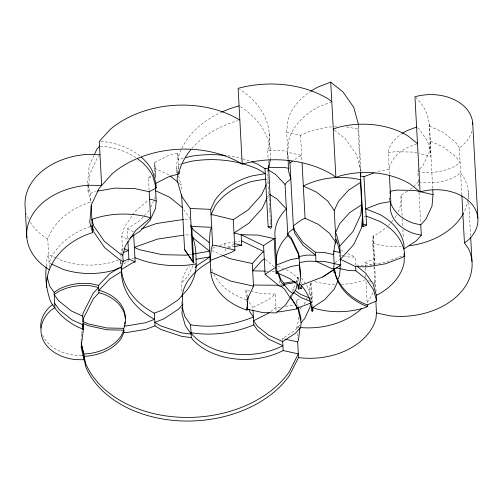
<?xml version="1.0" encoding="UTF-8"?>
<svg xmlns="http://www.w3.org/2000/svg" width="503" height="503" viewBox="0 0 503 503"><rect width="100%" height="100%" fill="white"/><g stroke="black" fill="none" stroke-linecap="round" stroke-linejoin="round"><path stroke-width="0.38" stroke-dasharray="2.52 1.89" d="M407.461 191.121L401.042 195.353L400.922 203.482A64.459 46.521 -3.1 0 1 397.137 213.97M46.32 266.037L47.068 257.781L48.602 254.48L56.305 258.001M49.307 267.464L47.76 239C54.55 220.201 72.489 207.764 90.955 201.91L88.1 191.612L88.578 186.324M88.647 185.569L89.679 174.252L97.4 157.615L98.953 155.892M154.836 175.742L154.427 168.197L154.761 162.419L167.883 155.741L177.836 153.044L178.722 169.297M155.314 176.515L154.905 162.953M155.131 196.591L154.999 198.031L153.698 200.842M176.723 172.768L176.471 168.109L177.836 153.044M177.716 172.975L178.471 164.688L181.35 163.903M182.08 291.407C180.043 282.284 183.532 273.047 189.342 266.106M181.445 304.397L181.728 301.322M288.137 159.118L286.672 132.019L287.697 120.714A71.715 51.759 -3.1 0 1 310.1 91.716M287.817 159.036L287.766 152.195L301.662 155.465L298.197 156.967L293.482 160.426M310.294 283.145L309.389 293.117L308.748 294.5M310.76 299.97L311.25 294.601L309.049 295.437M334.105 244.106L334.25 242.559M360.274 171.309L357.985 129.013L358.35 124.933M373.276 236.724L374.509 259.403L373.924 265.81L372.698 243.125L373.075 235.989L375.816 234.8A64.459 46.521 -3.1 0 0 386.725 227.004M374.697 283.969L374.829 282.497L371.384 281.743M389.322 174.095L388.316 151.24A43.503 31.4 -3.1 0 1 401.69 133.792M389.812 200.772L389.85 195.617M432.693 188.38L429.317 126.039C429.097 115.338 423.545 105.039 416.006 97.632M429.505 123.977L430.952 156.27L418.886 153.402M81.706 334.187L80.876 342.241M81.807 333.414L82.203 330.314M298.656 317.248L297.587 325.623L296.858 327.069L296.984 329.415M122.613 251.443L121.801 236.492L124.329 227.255L132.107 215.649M120.953 265.282L121.311 262.025M296.154 282.623L297.594 277.373L299.461 277.059M286.245 269.847L289.697 271.425L298.461 278.423L297.782 280.894L295.481 281.284M94.042 155.308L89.213 165.701L87.635 183.061L90.49 193.359L91.037 203.426M150.768 207.154L153.371 201.54M193.001 265.54L188.241 275.789L181.627 283.114M266.577 184.129L268.174 180.69L265.571 179.106M267.3 197.446L268.891 194.007M304.246 304.189L305.855 300.725M306.176 300.033L307.138 297.958M132.541 215.007L134.703 211.782L148.404 200.144M293.016 291.954L292.853 288.885L295.538 284.88M290.118 296.273L291.771 293.802M148.963 210.512L139.897 220.547L127.246 228.89L127.806 239.239L121.801 236.492M419.414 169.473L417.848 171.209L418.131 176.396M419.936 168.895L423.067 165.424L429.084 152.466L430.128 141.003L444.224 147.448L456.127 156.955L460.094 162.67L454.272 166.506A43.503 31.4 -3.1 0 1 421.64 172.039L418.603 171.372M300.102 309.112L301.536 307.522M418.408 181.583L413.233 187.311L410.027 189.43M299.914 325.039L295.292 330.157L282.523 338.576L282.648 340.864M149.114 190.241L148.423 177.471L151.548 175.685M276.059 310.263L275.185 294.041L268.935 299.354L252.864 307.522L252.984 309.697M270.784 311.634L275.902 307.283L281.102 307.107M127.806 239.239L129.705 237.988M233.939 243.999L231.361 245.703L227.853 247.042M461.848 194.994L459.283 147.7L461.999 145.914A43.503 31.4 -3.1 0 0 471.952 131.069M334.96 262.692L339.821 259.485M123.782 263.824L129.089 260.504M286.672 132.019L300.568 135.288L311.759 130.447L328.044 127.008L333.395 126.907M365.228 267.256L364.983 262.704L374.301 258.668L374.509 259.403M365.235 279.674L363.292 280.511A64.459 46.521 -3.1 0 1 341.675 284.396M90.49 193.359L95.601 191.404M331.791 101.744L319.242 106.542A71.715 51.759 -3.1 0 0 288.76 140.287L287.735 151.592L284.623 150.906L267.678 150.542A92.055 66.44 -3.1 0 0 239.497 89.194M90.15 226.614C72.432 232.461 55.588 244.904 49.055 262.906L51.161 263.868M122.304 252.94L120.846 253.493L122.411 247.772L123.744 248.381M416.792 143.858L407.707 147.335A43.503 31.4 -3.1 0 0 389.215 167.807L389.07 169.417L378.105 171.278L375.276 172.359M118.419 259.894L112.974 261.975A65.987 47.628 -3.1 0 1 62.611 260.887L57.009 258.322M119.098 259.636L121.135 258.856L120.89 254.26M212.473 248.312L216.824 246.646M219.729 245.539L224.803 243.603L233.134 242.188M364.04 216.749L365.398 216.227M401.645 256.065L385.594 262.201L367.247 265.314L355.527 265.056M296.833 304.315L296.607 300.19L300.266 298.795M131.742 258.838L133.647 258.158M183.243 158.338L178.2 159.703L178.408 157.414A92.055 66.44 -3.1 0 1 181.526 148.932M388.171 152.855L394.924 151.711L412.938 152.095L418.144 153.239M233.889 242.062L239.944 241.031M228.079 247.602L234.134 246.577M189.04 254.7L191.964 254.204M279.743 285.17L282.611 284.685M296.317 282.359L297.851 282.101L297.594 277.373M285.641 306.34L293.966 304.925M334.162 126.894L337.217 126.838M100.807 141.506L103.109 141.557A65.987 47.628 -3.1 0 1 140.123 156.175M100.292 146.216L103.367 146.285A65.987 47.628 -3.1 0 1 135.98 157.678M355.533 265.138L355.099 257.115L348.145 256.964L344.524 256.172M265.817 271.136L268.13 271.186M271.997 271.268L275.091 271.337M275.185 294.041L261.925 293.752L251.972 291.57M81.668 355.407L74.89 355.256A42.478 30.658 -3.1 0 1 42.114 333.785M184.953 219.245L190.587 219.478M185.796 234.863L191.429 235.09M346.404 126.97L357.985 129.013M419.169 181.746L422.199 182.413A43.503 31.4 -3.1 0 0 454.838 176.88L460.654 173.045L464.678 178.829A69.225 49.96 -3.1 0 1 468.067 199.245M148.423 177.471L151.862 178.225M372.698 243.125L385.656 245.973A69.225 49.96 -3.1 0 0 402.117 246.464M341.625 255.53L343.8 256.008M371.855 265.358L369.787 264.899L364.983 262.704M246.47 301.825L245.848 290.225L251.204 291.4M296.858 327.069L297.801 327.277A65.094 46.98 -3.1 0 0 299.31 327.447M282.523 338.576L284.792 339.079M429.317 126.039L443.413 132.484L455.316 141.991L459.283 147.7M340.632 250.142L344.869 252.078M347.692 253.367L355.099 257.115M154.427 168.197L168.335 174.554L169.549 175.522M368.63 280.649L370.692 281.592M277.952 266.056L283.478 268.583M211.713 250.4L221.697 254.964M127.246 228.89L133.509 231.757M47.76 239L47.464 238.862A65.987 47.628 -3.1 0 1 30.312 222.207M292.853 288.885L294.035 289.728M417.647 127.869L419.225 129.126L427.493 141.041L431.14 154.214M334.457 130.107L345.662 139.054L356.281 154.352L360.959 171.253L358.413 124.254M179.25 183.274L181.074 184.727L181.407 190.939M265.395 259.517L274.248 266.986M301.586 278.115L308.207 287.659L311.256 298.669L311.508 303.265M249.155 302.177L252.864 307.522M183.67 209.518L189.719 218.233M287.565 154.415L288.753 158.715M311.426 301.737L311.684 302.68L310.628 283.132M245.848 290.225L247.501 296.198M176.471 168.109L177.729 172.642M178.565 175.666L181.074 184.727M155.37 173.736L155.521 174.271M296.607 300.19L298.185 306.805M120.714 261.371L121.047 265.056M468.192 191.542L468.62 199.383M468.79 202.52L470.575 235.448M418.289 179.357L418.748 187.764M418.993 192.398L420.671 223.301M401.042 195.353L402.262 217.887M402.306 218.66L402.727 226.432M402.89 229.538L403.356 238.089M373.075 235.989L376.112 292.073M373.968 266.571L375.043 286.396M365.266 268.011L365.474 271.809M365.637 274.839L365.763 277.115M366.008 281.711L367.184 303.366M339.45 255.052L339.538 256.599M311.42 282.648L312.677 305.95M300.568 135.288L301.995 161.589M300.995 282.196L301.077 283.73M298.461 278.423L298.656 282.051M297.198 333.319L297.449 337.997M279.498 280.687L279.699 284.421M269.256 133.182L270.205 150.699M267.678 150.542L268.212 160.444M268.256 161.205L268.464 165.015M267.565 169.498L267.929 176.213M267.973 176.962L268.47 186.173M268.514 186.959L269.105 197.924M269.149 198.71L269.74 209.682M269.784 210.461L270.381 221.433M270.419 222.219L270.589 225.35M224.803 243.603L224.967 246.608M225.086 248.847L225.325 253.21M181.614 307.465L181.696 308.999M154.761 162.419L155.647 178.879M120.682 261.271L120.821 263.811M87.723 184.614L88.1 191.612M389.831 199.295A43.503 31.4 -3.1 0 1 389.649 197.817M467.966 200.018A69.225 49.96 -3.1 0 1 463.986 212.367M396.395 215.303A64.459 46.521 -3.1 0 1 394.83 217.793M393.063 220.239A64.459 46.521 -3.1 0 1 387.832 225.985M191.901 148.454A92.055 66.44 -3.1 0 1 237.592 120.707M240.44 106.711A92.055 66.44 -3.1 0 1 270.23 159.017M181.853 148.234A92.055 66.44 -3.1 0 1 220.899 112.458M227.815 155.773A89.892 64.881 -3.1 0 1 242.144 158.684M242.892 158.885A89.892 64.881 -3.1 0 1 249.526 160.973M372.855 292.614A65.094 46.98 -3.1 0 1 366.599 303.19M334.747 284.491A64.459 46.521 -3.1 0 1 314.727 281.611M246.357 299.65A65.094 46.98 -3.1 0 1 214.203 274.776M212.593 271.274A65.094 46.98 -3.1 0 1 211.335 267.558M28.508 218.836A65.987 47.628 -3.1 0 1 26.496 213.637"/><path stroke-width="0.75" d="M276.021 273.098L277.008 273.55L277.021 272.714L276.021 273.098L274.154 238.617L275.154 238.233A56.896 41.064 -3.1 0 1 286.383 208.946L276.795 198.817L269.551 194.41M403.953 248.293L404.003 244.936A64.459 46.521 -3.1 0 0 379.815 214.517L365.687 208.839L379.847 203.426L390.806 201.571L389.404 175.648M404.249 254.549L404.129 262.679A64.459 46.521 -3.1 0 1 379.017 293.997L376.282 295.186L376.59 300.876L367.265 304.912C351.383 298.996 336.897 285.918 334.212 268.552M362.424 217.812L361.512 227.89L353.785 244.527L340.443 259.303L355.608 266.596L367.328 266.854L385.675 263.742L402.457 257.329L404.33 256.09L404.393 252.066A64.459 46.521 -3.1 0 0 380.199 221.641L366.077 215.969M46.251 266.791C44.956 278.423 46.597 290.174 50.445 301.196C57.656 314.199 69.427 324.24 83.416 329.289L81.14 347.114L86.013 367.53A110.534 79.782 -3.1 0 0 181.35 420.923A110.534 79.782 -3.1 0 0 289.244 375.842L298.505 357.488L297.663 341.902L298.392 340.449L300.04 327.516A65.094 46.98 -3.1 0 0 361.802 308.421M46.597 287.314C45.27 260.435 68.571 239.742 92.615 232.656L91.156 205.702M155.49 187.814L156.213 201.181L155.565 208.38L150.026 220.301L140.456 230.896L130.34 237.567M177.647 173.73L177.1 179.753L181.702 196.371L190.235 208.494L192.875 261.73M97.154 191.146L114.954 188.128L134.641 188.55L149.196 191.75L156.144 188.015L155.886 183.287L169.014 176.61L178.967 173.912L179.175 171.624A92.055 66.44 -3.1 0 1 190.914 149.617M182.143 296.713C183.633 280.756 196.981 268.891 210.229 261.485M182.784 304.39L181.948 313.608L185.255 325.56L191.127 334.023L181.834 332.923L160.803 325.969L154.836 322.335L163.594 318.99L178.433 309.207L182.784 304.39L182.281 295.179C190.794 287.131 196.333 275.732 196.183 263.912C195.931 254.455 196.076 245.25 192.291 236.335L193.837 238.56L209.669 251.204L192.699 254.078M241.459 240.774L263.886 251.663L261.711 253.097L252.28 263.541L253.499 286.106L248.036 297.87L246.923 310.144A65.094 46.98 -3.1 0 1 210.795 271.985L209.204 242.54L210.317 230.267L211.7 227.281L191.209 226.438L191.825 227.67L193.737 262.968L184.588 249.62L181.621 194.818M246.923 310.144L247.074 306.786M247.212 305.252L247.564 301.416M247.702 299.876L247.979 296.808M288.181 159.891L288.439 170.574L290.822 179.175L287.056 181.935L285.056 184.431L287.829 235.674A56.896 41.064 -3.1 0 0 276.6 264.968L290.835 259.529L299.071 258.133L298.801 255.159L291.268 239.302L287.829 235.674M310.483 303.039L310.131 306.874L304.673 318.638L300.851 322.869M340.292 260.579L340.43 259.083M360.833 172.611L360.525 176.006L363.952 176.685L373.861 172.9M363.952 176.685L366.568 225.011L362.915 226.853L360.506 182.338L360.733 179.81C341.638 175.27 320.895 177.194 303.322 186.091L316.506 192.121L327.705 201.062L334.25 210.493L335.991 242.691L334.438 246.042L333.665 254.575L324.184 252.493L315.218 252.166L302.881 242.32L294.613 230.405L293.35 225.841L301.599 219.786L305.063 218.289L318.254 224.319L329.446 233.26L335.991 242.691M362.915 226.853L363.147 224.332L360.355 172.875M375.842 301.215L376.477 312.91L375.942 318.783A65.094 46.98 -3.1 0 1 299.448 357.696L298.505 357.488M390.051 193.422L390.246 191.228L396.999 190.084L415.019 190.474L433.033 194.642L431.989 206.111L425.972 219.069L420.753 224.847L421.313 235.19L416.138 240.924L403.947 248.966M390.806 201.571L390.209 208.16A43.503 31.4 -3.1 0 0 414.359 233.669L421.313 235.19M82.706 316.167L83.083 313.168L93.08 293.362L98.638 287.54L90.993 285.861A42.478 30.658 -3.1 0 0 59.128 291.262L54.205 294.513L58.455 300.637L71.457 311.024L82.706 316.167L83.416 329.289M82.303 329.54L82.498 327.987M82.699 326.441L83.089 323.341L88.251 325.699L106.932 329.798L123.832 330.163L121.16 335.929A42.478 30.658 -3.1 0 1 85.862 353.879L83.844 353.835L81.178 342.656M82.687 328.83L83.177 324.957L71.935 319.814L58.933 309.427L54.676 303.303M300.813 319.939L300.989 318.556L298.361 307.54M51.859 264.188L63.07 269.312A65.987 47.628 -3.1 0 0 113.433 270.4L121.594 267.282L123.16 261.56L122.807 255.109L125.335 245.873L135.709 230.405L150.604 217.755L149.196 191.75M297.436 283.598L295.795 289.602L285.421 305.076L276.204 312.904L262.943 312.615L246.866 309.087M299.329 283.742L301.152 285.195L301.335 288.489L298.222 289.018L300.706 278.92L298.713 253.512L291.18 237.655L287.741 234.027L289.741 231.531L293.507 228.771L289.948 163.016L289.15 160.149M94.363 154.61L96.934 149.064L99.525 146.197M123.738 328.34L124.625 326.422A42.478 30.658 -3.1 0 0 101.776 293.513L98.928 292.884L93.369 298.707L83.372 318.518L82.995 321.511L88.151 323.869L106.831 327.975L123.738 328.34L123.964 332.508L121.286 338.268A42.478 30.658 -3.1 0 1 85.988 356.225L83.97 356.181L85.812 363.921A110.534 79.782 -3.1 0 0 181.155 417.314A110.534 79.782 -3.1 0 0 289.049 372.233L298.31 353.879L283.17 350.553A65.094 46.98 -3.1 0 1 192.951 339.909L191.322 337.557L190.631 324.812L184.758 316.349L182.275 307.383M266.257 184.815L261.466 195.126L248.124 209.902L233.291 219.685L234.939 250.129L231.713 252.261L210.172 260.491L211.285 248.212L212.675 245.225L210.732 209.33L214.806 200.552A65.094 46.98 -3.1 0 1 252.242 175.868L265.276 173.654L258.152 169.322A89.892 64.881 -3.1 0 0 190.725 161.362L182.796 163.513M266.98 198.132L262.189 208.449L248.847 223.225L234.014 233.002L241.132 234.719L258.077 235.09L274.154 238.617L263.559 245.609L241.132 234.719L241.704 245.294L234.888 246.445M268.464 165.015L271.783 226.293L270.759 228.488L268.162 226.903L265.006 168.675L257.882 164.336A89.892 64.881 -3.1 0 0 251.676 161.759M334.25 210.493L338.5 201.338L348.535 190.228L360.506 182.338M195.177 267.552L197.207 265.301L209.977 256.882L195.931 259.265M182.287 295.223L177.936 300.04L163.098 309.823L154.339 313.174C137.753 304.56 122.688 288.483 121.456 269.149M339.732 246.181L353.075 231.405L360.802 214.768L361.714 204.683L349.748 212.58L339.714 223.69L335.463 232.845L336.419 234.228L339.732 246.181L340.751 265.056L334.677 269.061L331.257 268.313L316.003 261.34L315.513 252.305M98.928 292.884L98.525 285.396L109.616 273.77L119.255 267.734M289.948 163.016L292.306 161.287M83.844 353.835L84.164 359.79L75.123 359.595A42.478 30.658 -3.1 0 1 51.507 309.879L54.915 307.635L54.085 292.369L59.014 289.118A42.478 30.658 -3.1 0 1 90.88 283.717L98.525 285.396M52.972 304.422L51.268 305.547A42.478 30.658 -3.1 0 0 40.825 328.05M133.679 234.876L135.144 261.912L128.881 259.051L122.763 261.472M264.282 258.97L262.107 260.403L252.676 270.853L265.043 271.117M263.559 245.609L265.112 274.349L275.713 267.357M333.59 253.179L334.149 263.603L333.74 268.13L334.105 269.438L322.693 276.964L301.159 285.258C307.61 292.564 311.464 301.58 312.149 311.256L312.935 310.735L312.765 307.503L324.743 299.599L334.181 289.156L337.714 281.548L337.62 279.888L339.55 275.732L340.191 268.69L339.997 265.05M322.7 277.027L334.105 269.501M333.954 268.904L334.281 272.733L334.853 272.356L334.677 269.061M269.652 312.596L253.581 320.769L257.379 326.233L268.571 335.174L282.692 341.631L295.456 333.206L300.593 327.522L301.209 322.681L297.531 307.251M376.477 312.91L389.435 315.758A69.225 49.96 -3.1 0 0 468.456 248.614L464.439 242.83L467.149 241.038A43.503 31.4 -3.1 0 0 470.619 202.772A43.503 31.4 -3.1 0 0 420.502 191.769L420.106 191.92L410.404 184.173A71.715 51.759 -3.1 0 0 340.122 175.88L335.897 177.49L332.452 174.736A92.055 66.44 -3.1 0 0 242.226 164.091A92.055 66.44 -3.1 0 0 112.408 173.585L99.066 188.361L91.339 204.998L89.767 222.357L92.615 232.656M121.217 267.162L121.456 271.589L109.893 278.832L98.795 290.457L101.644 291.08A42.478 30.658 -3.1 0 1 125.31 318.16M253.808 324.863C234.222 333.087 212.109 336.155 191.058 332.722L192.693 335.073A65.094 46.98 -3.1 0 0 282.912 345.718L268.797 339.267L257.599 330.326L253.808 324.863L253.022 310.426M367.265 304.912L367.36 306.572L364.763 307.698A64.459 46.521 -3.1 0 1 315.469 308.591L311.715 307.082M358.413 124.254L353.735 107.353L343.115 92.062L330.735 82.171L318.179 86.969A71.715 51.759 -3.1 0 0 310.741 91.282M333.282 129.17L337.507 127.555A71.715 51.759 -3.1 0 1 407.788 135.848L417.49 143.594M90.848 226.35L92.244 225.816L94.074 232.417L104.693 247.715L120.525 260.353L123.16 261.56M416.591 127.026L406.808 130.767A43.503 31.4 -3.1 0 0 402.293 133.383M123.028 252.657L128.422 250.519L124.417 248.689M191.322 337.557L182.023 336.457L160.998 329.503L155.025 325.875L146.09 329.283L126.743 332.565L123.964 332.508M276.876 311.772L279.825 311.835L296.481 309.012L297.072 308.785L297.047 308.27L310.955 302.957M141.425 228.915L156.527 223.502L183.413 219.478M135.144 261.912L131.968 263.05L121.355 269.702L121.091 266.753M185.406 157.747L190.455 156.383A89.892 64.881 -3.1 0 1 225.501 155.477M265.006 168.675L268.627 168.059A92.055 66.44 -3.1 0 0 270.161 159.778M265.571 179.106L252.537 181.319A65.094 46.98 -3.1 0 0 215.102 206.01L211.027 214.781L213.366 214.875L233.291 219.685M268.162 226.903L271.783 226.293M188.311 254.826L186.116 255.197L162.155 254.675L139.413 249.683L134.358 247.369L157.376 239.114L183.494 235.203M196.183 263.912C175.843 267.552 154.063 265.414 134.917 257.699M298.983 256.486L307.402 255.059L315.677 255.235L303.039 245.25L294.771 233.335L293.507 228.771M299.442 265.018L291.206 266.414L276.977 271.853L276.964 272.689L290.093 278.687L298.851 285.685M278.366 272.563L280.718 279.127L283.981 283.233L294.714 281.41M279.159 285.27L253.443 285.05M295.55 282.491L284.05 284.44L289.036 290.709L293.111 293.614M283.981 283.233L284.113 285.616L279.806 286.345L265.112 274.349M99.99 154.748L86.654 154.459A65.987 47.628 -3.1 0 0 25.15 206.72L26.816 237.466M268.583 167.304L285.528 167.669L288.64 168.354M376.59 300.876L373.484 289.665L365.977 278.851L355.835 270.752L348.887 270.601L335.991 267.772M124.298 325.919L126.385 325.969L145.732 322.687L154.666 319.273C136.873 310.169 121.43 292.381 121.456 271.589M82.423 355.42L83.932 355.451L81.266 344.272M190.235 208.494L210.732 209.33M212.675 245.225L215.014 245.326L234.939 250.129M190.631 324.812C211.681 328.239 233.794 325.171 253.38 316.947L249.664 311.602L249.042 309.358M363.147 224.332L366.568 225.011M420.753 224.847L413.799 223.319A43.503 31.4 -3.1 0 1 390.297 201.508M149.592 199.131L153.723 200.037L156.213 201.181M333.476 251.085L340.072 252.537L336.765 240.585L335.803 239.202M150.604 217.755C131.509 212.455 110.603 212.731 91.898 219.365L93.728 225.973L104.341 241.264L120.173 253.908L122.807 255.109M340.751 265.056L324.674 261.522L307.729 261.158L299.31 262.585L300.574 276.487M334.137 272.198L334.853 272.356M252.28 263.541L229.538 258.548L222.408 255.291M253.499 286.106L230.758 281.114L210.795 271.985M285.553 339.242L297.663 341.902M234.587 243.578L241.704 245.294M309.829 298.097L300.543 294.362L295.217 290.571M310.709 301.448L300.706 297.43L293.607 292.375M311.891 310.313L312.935 310.735M155.653 190.832L169.561 197.195L182.375 207.651M367.36 306.572C352.037 300.775 337.614 288.414 334.696 271.639M49.426 269.746L49.131 269.608A65.987 47.628 -3.1 0 1 30.18 218.943A65.987 47.628 -3.1 0 1 88.321 185.205L101.656 185.494L99.273 141.475L110.025 129.567A92.055 66.44 -3.1 0 1 239.843 120.072M268.225 169.901L275.468 174.308L285.056 184.431M331.791 101.744L328.346 98.99A92.055 66.44 -3.1 0 0 238.126 88.339L242.226 164.091M357.319 266.489L365.668 273.154L373.176 283.969L376.282 295.186M170.152 176.006L178.037 182.306M298.901 286.547L301.335 288.489M209.204 242.54L193.372 229.902L191.825 227.67M184.588 249.62L193.737 262.968M280.819 286.081L284.591 289.263L290.206 297.933M284.113 285.616L280.85 281.51L277.713 272.764M54.085 292.369L49.615 285.93L47.188 277.159M290.52 296.896L296.556 306.22L297.047 308.27M290.545 297.411L296.588 306.736L297.072 308.785M155.886 183.287L152.679 171.705A65.987 47.628 -3.1 0 0 141.293 157.15M156.144 188.015L152.937 176.434A65.987 47.628 -3.1 0 0 137.275 158.558M472.701 122.864L477.85 217.988M470.657 237.02L471.971 261.327M461.886 195.78L464.439 242.83M432.775 189.945L433.033 194.642M420.106 191.92L414.956 96.796L415.352 96.645A43.503 31.4 -3.1 0 1 472.782 124.348M404.173 253.154L404.33 256.09M355.608 266.596L355.835 270.752M330.735 82.171L335.897 177.49M334.105 269.438L334.281 272.733M311.898 306.579L312.149 311.256M302.077 163.123L305.063 218.289M297.971 284.402L298.222 289.018M282.692 341.631L283.17 350.553M275.154 238.233L277.008 273.55M190.882 224.942L191.008 227.281M178.842 171.605L178.967 173.912M154.339 313.174L155.025 325.875M127.932 241.49L128.881 259.051M121.512 265.779L121.594 267.282M463.628 213.058A69.225 49.96 -3.1 0 1 409.14 245.804M221.584 112.138A92.055 66.44 -3.1 0 1 239.076 105.863M124.977 321.826A42.478 30.658 -3.1 0 1 124.493 323.995"/></g></svg>
